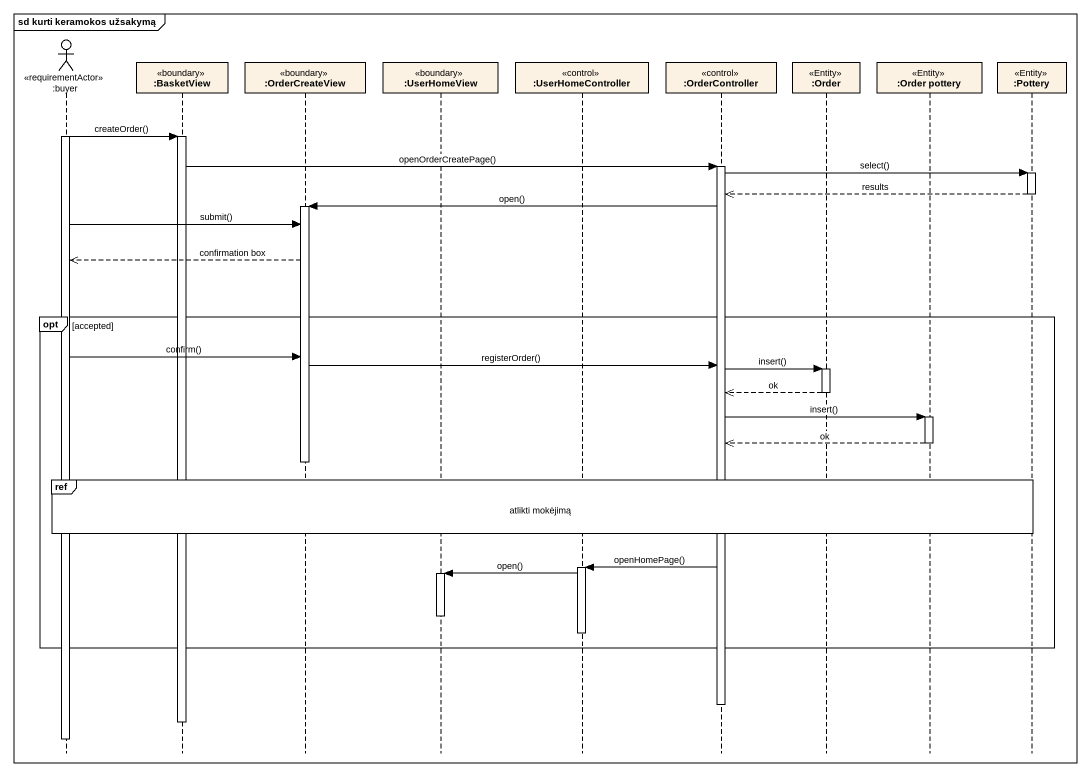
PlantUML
@startuml
mainframe sd kurti keramokos užsakymą
hide footbox
actor ":buyer" as buyer <<requirementActor>>
participant ":BasketView" as BasketView <<boundary>>
participant ":OrderCreateView" as OrderCreateView <<boundary>>
participant ":UserHomeView" as UserHomeView <<boundary>>
participant ":UserHomeController" as UserHomeController <<control>>
participant ":OrderController" as OrderController <<control>>
participant ":Order" as Order <<Entity>>
participant ":Order pottery" as Order_pottery <<Entity>>
participant ":Pottery" as Pottery <<Entity>>

activate buyer
buyer -> BasketView : createOrder()
activate BasketView
BasketView -> OrderController : openOrderCreatePage()
activate OrderController
OrderController -> Pottery : select()
activate Pottery
Pottery -->> OrderController : results
deactivate Pottery
OrderController -> OrderCreateView : open()
activate OrderCreateView
buyer -> OrderCreateView : submit()
OrderCreateView -->> buyer : confirmation box
opt accepted
  buyer -> OrderCreateView : confirm()
  OrderCreateView -> OrderController : registerOrder()
  OrderController -> Order : insert()
  activate Order
  Order -->> OrderController : ok
  deactivate Order
  OrderController -> Order_pottery : insert()
  activate Order_pottery
  Order_pottery -->> OrderController : ok
  deactivate Order_pottery
  deactivate OrderCreateView
  ref over buyer, BasketView, OrderCreateView, UserHomeView, UserHomeController, OrderController, Order, Order_pottery, Pottery : atlikti mokėjimą
  OrderController -> UserHomeController : openHomePage()
  activate UserHomeController
  UserHomeController -> UserHomeView : open()
  activate UserHomeView
  deactivate UserHomeView
  deactivate UserHomeController
end
deactivate OrderController
deactivate BasketView
deactivate buyer
@enduml
